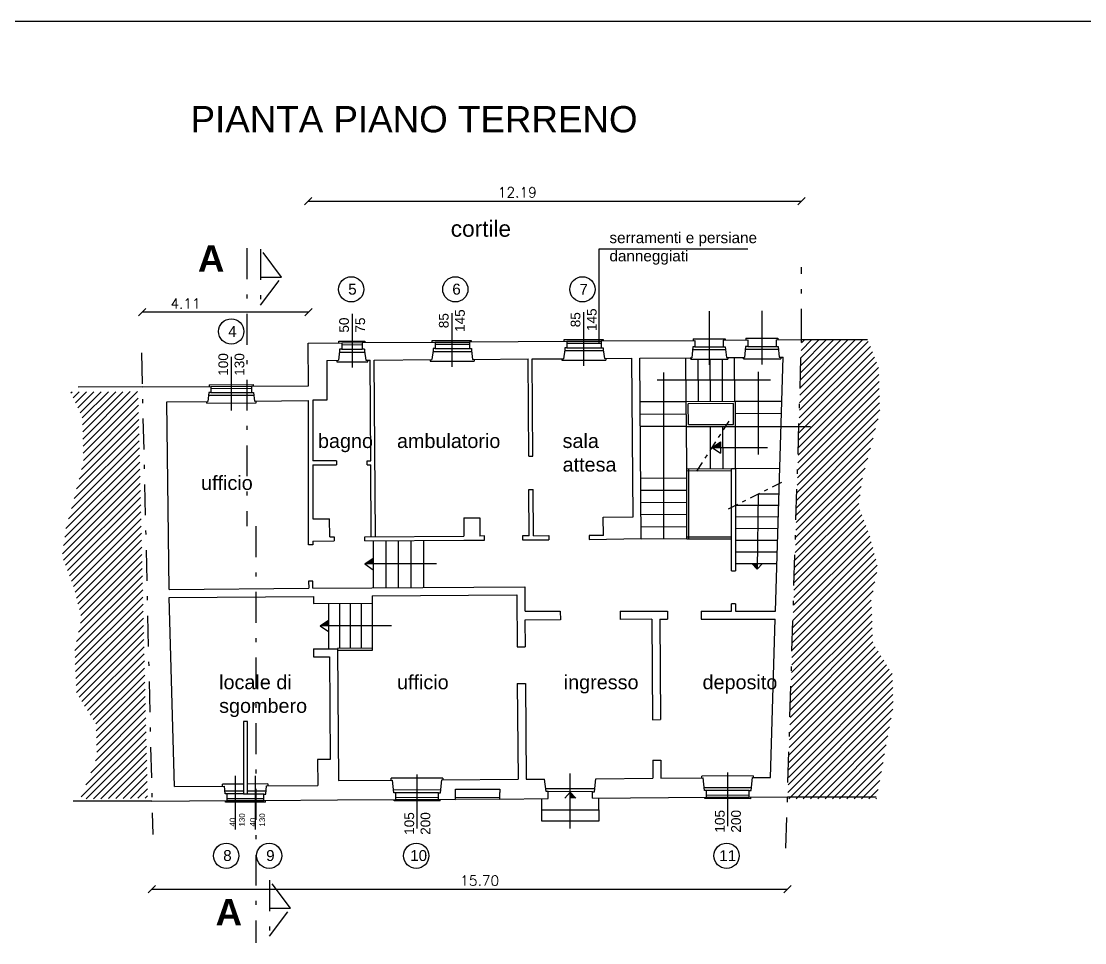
# Model space of a CAD drawing. Header units: millimetres. Extents: x 2032 to 2133, y 894 to 941.
# Drawn here: x 2080.83 to 2107.12, y 918.23 to 941.01 of the extents above; entities that cross this region are included whole.
import ezdxf

# ---------------------------------------------------------------- set-up
doc = ezdxf.new("R2010")
doc.units = ezdxf.units.MM
doc.linetypes.add('TRATTOPUNTO', pattern=[25.4, 12.7, -6.35, 0, -6.35])
for name, color, linetype in [('muri sez', 6, 'Continuous'), ('proiez lontane', 3, 'Continuous'), ('proiezione', 4, 'Continuous'), ('proiezioni', 4, 'Continuous'), ('PROSPETTI', 4, 'Continuous'), ('quuqqquq', 50, 'Continuous'), ('viste1', 251, 'Continuous')]:
    doc.layers.add(name, color=color, linetype=linetype)
doc.layers.get('0').off()
doc.styles.get("Standard").update_dxf_attribs({"font": 'txt.shx'})
doc.dimstyles.new('STANDARD$0', dxfattribs={"dimtxt": 0.25, "dimasz": 0.18, "dimexe": 0.18, "dimexo": 0.0625, "dimgap": 0.09, "dimtad": 1, "dimzin": 0, "dimdsep": 46, "dimtxsty": 'Standard', "dimblk1": 'OBLIQUE', "dimblk2": 'OBLIQUE', "dimsah": 1, "dimcen": 0.09, "dimse1": 1, "dimse2": 1, "dimazin": 0, "dimtfac": 1, "dimtofl": 0, "dimtmove": 1, "dimatfit": 3, "dimldrblk": 'OBLIQUE', "dimfxl": 1, "dimtolj": 1, "dimtzin": 0, "dimarcsym": 0})

# ---------------------------------------------------------------- blocks, each defined once
blk = doc.blocks.new('_Oblique')
at = {"color": 0, "linetype": 'ByBlock', "lineweight": -2}
blk.add_line((-0.5, -0.5), (0.5, 0.5), dxfattribs=at)
blk = doc.blocks.new('*D23')
at = {"layer": 'Defpoints', "color": 0}
for p in [(2099.773, 921.837), (2084.063, 921.729), (2099.773, 919.549)]:
    blk.add_point(p, dxfattribs=at)
at = {"layer": 'quuqqquq', "color": 0, "lineweight": -2}
blk.add_line((2084.063, 919.549), (2099.773, 919.549), dxfattribs=at)
at = {"layer": 'quuqqquq', "color": 0, "lineweight": -2, "xscale": 0.18, "yscale": 0.18, "zscale": 0.18, "rotation": 180}
blk.add_blockref('_Oblique', (2084.063, 919.549), dxfattribs=at)
at = {"layer": 'quuqqquq', "color": 0, "lineweight": -2, "xscale": 0.18, "yscale": 0.18, "zscale": 0.18}
blk.add_blockref('_Oblique', (2099.773, 919.549), dxfattribs=at)
at = {"layer": 'quuqqquq', "color": 0, "insert": (2092.166, 919.764), "char_height": 0.25, "attachment_point": 5}
blk.add_mtext('\\A1;15.70', dxfattribs=at)
blk = doc.blocks.new('*D25')
at = {"layer": 'Defpoints', "color": 0}
for p in [(2100.12, 936.561), (2100.12, 933.137), (2087.927, 933.052)]:
    blk.add_point(p, dxfattribs=at)
at = {"layer": 'quuqqquq', "color": 0, "lineweight": -2}
blk.add_line((2087.927, 936.561), (2100.12, 936.561), dxfattribs=at)
at = {"layer": 'quuqqquq', "color": 0, "lineweight": -2, "xscale": 0.18, "yscale": 0.18, "zscale": 0.18, "rotation": 180}
blk.add_blockref('_Oblique', (2087.927, 936.561), dxfattribs=at)
at = {"layer": 'quuqqquq', "color": 0, "lineweight": -2, "xscale": 0.18, "yscale": 0.18, "zscale": 0.18}
blk.add_blockref('_Oblique', (2100.12, 936.561), dxfattribs=at)
at = {"layer": 'quuqqquq', "color": 0, "insert": (2093.093, 936.776), "char_height": 0.25, "attachment_point": 5}
blk.add_mtext('\\A1;12.19', dxfattribs=at)
blk = doc.blocks.new('*D26')
at = {"layer": 'Defpoints', "color": 0}
for p in [(2083.824, 933.814), (2083.824, 931.972), (2087.931, 931.991)]:
    blk.add_point(p, dxfattribs=at)
at = {"layer": 'quuqqquq', "color": 0, "lineweight": -2}
blk.add_line((2087.931, 933.814), (2083.824, 933.814), dxfattribs=at)
at = {"layer": 'quuqqquq', "color": 0, "lineweight": -2, "xscale": 0.18, "yscale": 0.18, "zscale": 0.18, "rotation": 180}
blk.add_blockref('_Oblique', (2083.824, 933.814), dxfattribs=at)
at = {"layer": 'quuqqquq', "color": 0, "lineweight": -2, "xscale": 0.18, "yscale": 0.18, "zscale": 0.18}
blk.add_blockref('_Oblique', (2087.931, 933.814), dxfattribs=at)
at = {"layer": 'quuqqquq', "color": 0, "insert": (2084.895, 934.029), "char_height": 0.25, "attachment_point": 5}
blk.add_mtext('\\A1;4.11', dxfattribs=at)

msp = doc.modelspace()

# ---------------------------------------------------------------- hatches: boundary and pattern name
at = {"layer": 'proiez lontane'}
for points in [[(2098.113, 930.61), (2097.91, 930.469), (2098.113, 930.469)], [(2089.533, 927.732), (2089.329, 927.59), (2089.533, 927.59)], [(2099.022, 927.465), (2099.024, 927.6), (2098.892, 927.6)], [(2088.426, 926.204), (2088.222, 926.062), (2088.426, 926.062)], [(2094.405, 921.946), (2094.405, 921.799), (2094.538, 921.8)]]:
    msp.add_hatch(color=256, dxfattribs=at).paths.add_polyline_path(points)
at = {"layer": 'viste1'}
h = msp.add_hatch(dxfattribs=at)
h.set_pattern_fill('ANSI31', color=256, scale=0.04, style=0)
h.set_pattern_definition([(45, (24.95583, -53.69868), (-0.089802561, 0.089802561), [])])
h.paths.add_polyline_path([(2099.778, 921.787), (2101.969, 921.787), (2102.388, 924.057), (2102.364, 924.869), (2101.887, 925.633), (2101.839, 926.683), (2102.006, 927.495), (2101.815, 928.259), (2101.528, 929.023), (2101.624, 929.715), (2101.815, 930.407), (2102.054, 931.339), (2102.03, 932.437), (2101.752, 933.137), (2100.12, 933.137)])
h = msp.add_hatch(dxfattribs=at)
h.set_pattern_fill('ANSI31', color=256, scale=0.04, style=0)
h.set_pattern_definition([(45, (24.75018, -53.78744), (-0.089802561, 0.089802561), [])])
h.paths.add_polyline_path([(2083.956, 921.802), (2083.721, 931.85), (2082.044, 931.847), (2082.346, 931.198), (2082.37, 930.1), (2082.131, 929.169), (2081.94, 928.477), (2081.844, 927.784), (2082.131, 927.02), (2082.322, 926.256), (2082.155, 925.445), (2082.203, 924.394), (2082.68, 923.63), (2082.704, 922.819), (2082.293, 921.78)])

# ---------------------------------------------------------------- linework, layer by layer
at = {"layer": 'muri sez', "linetype": 'TRATTOPUNTO', "ltscale": 0.06}
for p, q in [((2086.412, 935.394), (2086.412, 928.524)), ((2086.746, 935.376), (2086.746, 933.99)), ((2087.269, 934.683), (2086.746, 935.376)), ((2100.12, 933.137), (2100.12, 934.931)), ((2086.746, 934.683), (2087.269, 934.683)), ((2086.746, 933.99), (2087.269, 934.683)), ((2099.734, 920.563), (2100.12, 933.137)), ((2083.804, 932.806), (2084.083, 920.902)), ((2086.634, 928.524), (2086.634, 918.228)), ((2086.968, 919.772), (2086.968, 918.386)), ((2087.491, 919.079), (2086.968, 919.772)), ((2086.968, 919.079), (2087.491, 919.079)), ((2086.968, 918.386), (2087.491, 919.079))]:
    msp.add_line(p, q, dxfattribs=at)
at = {"layer": 'muri sez'}
for p, q in [((2099.489, 933.133), (2100.12, 933.137)), ((2099.489, 933.133), (2099.49, 932.967)), ((2100.12, 933.137), (2101.752, 933.137)), ((2087.927, 933.052), (2088.754, 933.058)), ((2087.931, 931.991), (2087.927, 933.052)), ((2088.754, 932.898), (2088.704, 932.898)), ((2088.704, 932.898), (2088.704, 932.848)), ((2088.754, 933.058), (2088.754, 932.898)), ((2089.264, 933.062), (2091.061, 933.074)), ((2089.264, 933.058), (2089.264, 932.898)), ((2089.314, 932.898), (2089.264, 932.898)), ((2089.317, 932.898), (2089.317, 932.848)), ((2091.061, 932.914), (2091.011, 932.914)), ((2091.011, 932.914), (2091.011, 932.864)), ((2091.061, 933.074), (2091.061, 932.914)), ((2091.911, 933.08), (2094.318, 933.097)), ((2091.911, 933.08), (2091.911, 932.914)), ((2091.911, 933.08), (2091.911, 932.92)), ((2091.911, 932.914), (2091.961, 932.914)), ((2091.961, 932.914), (2091.961, 932.864)), ((2094.268, 932.887), (2094.239, 932.664)), ((2094.318, 932.937), (2094.268, 932.937)), ((2094.268, 932.937), (2094.268, 932.887)), ((2094.318, 933.097), (2094.318, 932.937)), ((2095.168, 933.103), (2097.485, 933.118)), ((2095.168, 933.103), (2095.169, 932.937)), ((2095.169, 932.937), (2095.219, 932.937)), ((2095.218, 932.937), (2095.218, 932.887)), ((2095.218, 932.887), (2095.247, 932.671)), ((2097.435, 932.958), (2097.405, 932.686)), ((2097.485, 932.958), (2097.435, 932.958)), ((2097.485, 933.118), (2097.485, 932.958)), ((2098.184, 933.123), (2098.79, 933.127)), ((2098.184, 933.124), (2098.185, 932.958)), ((2098.185, 932.958), (2098.235, 932.958)), ((2098.235, 932.958), (2098.263, 932.692)), ((2098.739, 932.967), (2098.71, 932.695)), ((2098.789, 932.967), (2098.739, 932.967)), ((2098.79, 933.127), (2098.79, 932.967)), ((2099.49, 932.967), (2099.54, 932.967)), ((2099.539, 932.967), (2099.568, 932.701)), ((2088.384, 932.623), (2088.675, 932.625)), ((2088.384, 932.623), (2088.386, 931.643)), ((2088.704, 932.848), (2088.675, 932.625)), ((2089.317, 932.852), (2089.35, 932.63)), ((2089.35, 932.63), (2089.458, 932.63)), ((2089.474, 930.14), (2089.458, 932.63)), ((2089.558, 932.631), (2090.982, 932.641)), ((2089.586, 928.267), (2089.558, 932.631)), ((2091.011, 932.864), (2090.982, 932.641)), ((2091.961, 932.864), (2091.99, 932.648)), ((2091.99, 932.648), (2093.36, 932.658)), ((2093.377, 930.258), (2093.36, 932.658)), ((2093.46, 932.658), (2094.239, 932.664)), ((2093.477, 930.259), (2093.46, 932.658)), ((2095.247, 932.671), (2095.927, 932.676)), ((2095.955, 928.752), (2095.927, 932.676)), ((2096.127, 932.677), (2097.405, 932.686)), ((2096.159, 928.203), (2096.127, 932.677)), ((2098.263, 932.692), (2098.71, 932.695)), ((2099.475, 926.427), (2099.668, 932.702)), ((2099.568, 932.701), (2099.668, 932.702)), ((2083.824, 931.972), (2082.244, 931.964)), ((2083.824, 931.972), (2085.523, 931.98)), ((2085.473, 931.831), (2085.449, 931.609)), ((2085.523, 931.831), (2085.473, 931.831)), ((2085.523, 931.98), (2085.523, 931.831)), ((2086.523, 931.985), (2087.931, 931.991)), ((2086.523, 931.985), (2086.523, 931.831)), ((2086.524, 931.831), (2086.574, 931.831)), ((2086.574, 931.831), (2086.597, 931.616)), ((2084.429, 931.597), (2085.449, 931.609)), ((2084.486, 926.963), (2084.429, 931.597)), ((2086.597, 931.616), (2087.936, 931.628)), ((2087.937, 928.062), (2087.936, 931.628)), ((2088.386, 931.643), (2088.037, 931.643)), ((2088.037, 931.643), (2088.037, 930.139)), ((2093.377, 930.258), (2093.477, 930.259)), ((2088.623, 930.139), (2088.037, 930.139)), ((2088.037, 930.04), (2088.037, 928.708)), ((2088.037, 930.04), (2088.623, 930.04)), ((2088.623, 930.139), (2088.623, 930.039)), ((2089.383, 930.043), (2089.383, 930.143)), ((2089.383, 930.14), (2089.475, 930.14)), ((2089.383, 930.043), (2089.474, 930.044)), ((2089.486, 928.266), (2089.474, 930.044)), ((2098.388, 929.949), (2098.488, 929.949)), ((2098.389, 927.419), (2098.389, 929.949)), ((2098.489, 929.95), (2098.489, 927.419)), ((2093.391, 928.288), (2093.383, 929.433)), ((2093.383, 929.433), (2093.483, 929.433)), ((2093.491, 928.289), (2093.483, 929.433)), ((2088.037, 928.708), (2088.455, 928.71)), ((2088.457, 928.26), (2088.455, 928.71)), ((2091.773, 928.729), (2092.167, 928.731)), ((2091.773, 928.729), (2091.775, 928.279)), ((2092.167, 928.731), (2092.169, 928.281)), ((2095.22, 928.748), (2095.955, 928.752)), ((2095.222, 928.298), (2095.22, 928.748)), ((2088.037, 928.158), (2088.569, 928.161)), ((2088.037, 928.158), (2088.037, 928.062)), ((2088.457, 928.26), (2088.568, 928.261)), ((2088.568, 928.261), (2088.569, 928.161)), ((2089.328, 928.265), (2091.775, 928.279)), ((2089.329, 928.165), (2089.328, 928.265)), ((2089.329, 928.165), (2091.776, 928.179)), ((2091.776, 928.179), (2092.284, 928.182)), ((2092.284, 928.282), (2092.169, 928.281)), ((2092.284, 928.182), (2092.284, 928.282)), ((2093.391, 928.288), (2093.22, 928.287)), ((2093.22, 928.287), (2093.221, 928.187)), ((2093.221, 928.187), (2093.87, 928.191)), ((2093.491, 928.289), (2093.87, 928.291)), ((2093.87, 928.291), (2093.87, 928.191)), ((2095.222, 928.298), (2094.87, 928.296)), ((2094.87, 928.296), (2094.87, 928.196)), ((2094.87, 928.196), (2096.158, 928.216)), ((2088.037, 928.062), (2087.937, 928.062)), ((2098.389, 927.419), (2098.489, 927.419)), ((2087.937, 927.162), (2087.938, 926.989)), ((2088.037, 927.162), (2087.937, 927.162)), ((2088.037, 926.99), (2088.037, 927.162)), ((2084.486, 926.963), (2087.938, 926.989)), ((2088.037, 926.99), (2089.503, 927.001)), ((2089.503, 927.001), (2093.278, 927.028)), ((2089.505, 926.801), (2093.08, 926.826)), ((2093.08, 926.826), (2093.089, 925.538)), ((2093.278, 927.028), (2093.278, 926.427)), ((2084.488, 926.763), (2088.06, 926.788)), ((2084.619, 922.092), (2084.488, 926.763)), ((2088.06, 926.788), (2088.061, 926.61)), ((2088.061, 926.61), (2089.506, 926.621)), ((2089.505, 926.801), (2089.506, 926.621)), ((2098.389, 926.427), (2098.389, 926.602)), ((2098.489, 926.602), (2098.389, 926.602)), ((2098.489, 926.602), (2098.489, 926.427)), ((2093.293, 926.427), (2094.158, 926.427)), ((2094.158, 926.427), (2094.16, 926.21)), ((2095.639, 926.427), (2096.807, 926.427)), ((2095.639, 926.427), (2095.64, 926.22)), ((2096.807, 926.427), (2096.807, 926.227)), ((2097.642, 926.427), (2098.389, 926.427)), ((2097.642, 926.427), (2097.642, 926.227)), ((2098.489, 926.427), (2099.475, 926.427)), ((2094.16, 926.21), (2093.284, 926.204)), ((2093.284, 926.204), (2093.289, 925.54)), ((2096.418, 926.226), (2095.64, 926.22)), ((2096.418, 926.226), (2096.435, 923.741)), ((2096.618, 926.227), (2096.807, 926.227)), ((2096.618, 926.227), (2096.635, 923.742)), ((2097.642, 926.227), (2099.469, 926.227)), ((2099.349, 922.314), (2099.469, 926.227)), ((2093.089, 925.538), (2093.289, 925.54)), ((2088.059, 925.492), (2088.65, 925.492)), ((2088.059, 925.492), (2088.059, 925.292)), ((2088.059, 925.292), (2088.451, 925.292)), ((2088.451, 925.292), (2088.469, 922.756)), ((2088.65, 925.492), (2088.673, 922.239)), ((2093.095, 924.636), (2093.295, 924.638)), ((2093.095, 924.636), (2093.112, 922.27)), ((2093.295, 924.638), (2093.312, 922.271)), ((2086.426, 923.697), (2086.326, 923.697)), ((2086.326, 923.697), (2086.326, 921.905)), ((2086.426, 921.974), (2086.426, 923.697)), ((2096.435, 923.741), (2096.635, 923.742)), ((2088.469, 922.756), (2088.159, 922.756)), ((2088.159, 922.756), (2088.163, 922.117)), ((2096.442, 922.737), (2096.642, 922.738)), ((2096.442, 922.737), (2096.445, 922.293)), ((2096.642, 922.738), (2096.645, 922.295)), ((2084.619, 922.092), (2085.855, 922.101)), ((2085.876, 921.905), (2085.855, 922.101)), ((2086.877, 921.904), (2086.898, 922.108)), ((2086.898, 922.108), (2088.163, 922.117)), ((2088.673, 922.239), (2090.012, 922.248)), ((2090.046, 921.935), (2090.012, 922.248)), ((2091.196, 921.933), (2091.231, 922.256)), ((2091.231, 922.256), (2093.112, 922.27)), ((2093.312, 922.271), (2093.771, 922.275)), ((2093.805, 921.962), (2093.771, 922.275)), ((2095.005, 921.96), (2095.039, 922.283)), ((2095.039, 922.283), (2096.445, 922.293)), ((2096.645, 922.295), (2097.689, 922.302)), ((2097.723, 921.99), (2097.689, 922.303)), ((2098.873, 921.988), (2098.907, 922.311)), ((2098.907, 922.311), (2099.349, 922.314)), ((2085.926, 921.905), (2085.876, 921.905)), ((2085.926, 921.739), (2085.926, 921.905)), ((2086.326, 921.905), (2086.426, 921.905)), ((2086.426, 921.904), (2086.426, 921.974)), ((2086.826, 921.744), (2086.826, 921.904)), ((2086.827, 921.904), (2086.877, 921.904)), ((2090.096, 921.935), (2090.046, 921.935)), ((2090.096, 921.769), (2090.096, 921.935)), ((2091.146, 921.771), (2091.146, 921.937)), ((2091.146, 921.774), (2091.146, 921.933)), ((2091.146, 921.933), (2091.196, 921.933)), ((2091.566, 921.859), (2091.566, 922.025)), ((2091.566, 922.025), (2092.666, 922.025)), ((2091.566, 921.779), (2091.566, 921.939)), ((2091.566, 921.771), (2091.566, 921.937)), ((2092.666, 922.025), (2092.666, 921.939)), ((2092.666, 921.779), (2092.666, 921.939)), ((2093.854, 921.962), (2093.804, 921.962)), ((2093.855, 921.796), (2093.854, 921.962)), ((2094.955, 921.801), (2094.955, 921.96)), ((2094.955, 921.96), (2095.005, 921.96)), ((2097.772, 921.99), (2097.722, 921.99)), ((2097.773, 921.826), (2097.772, 921.99)), ((2098.823, 921.83), (2098.823, 921.988)), ((2098.823, 921.988), (2098.873, 921.988)), ((2098.823, 921.83), (2099.773, 921.837)), ((2099.773, 921.837), (2101.963, 921.837)), ((2084.063, 921.729), (2082.121, 921.729)), ((2084.063, 921.729), (2085.926, 921.741)), ((2086.826, 921.747), (2088.65, 921.759)), ((2088.65, 921.759), (2090.096, 921.769)), ((2091.146, 921.775), (2091.566, 921.771)), ((2092.666, 921.779), (2093.855, 921.796)), ((2094.955, 921.803), (2097.773, 921.826))]:
    msp.add_line(p, q, dxfattribs=at)
at = {"layer": 'muri sez', "linetype": 'TRATTOPUNTO', "ltscale": 0.02}
for p, q in [((2098.319, 931.119), (2097.461, 929.781)), ((2098.316, 928.952), (2099.668, 929.628))]:
    msp.add_line(p, q, dxfattribs=at)
at = {"layer": 'proiez lontane', "ltscale": 0.0004}
msp.add_line((2032.401, 941.005), (2133.405, 941.005), dxfattribs=at)
at = {"layer": 'proiez lontane'}
for p, q in [((2095.116, 933.067), (2095.116, 935.383)), ((2095.116, 935.383), (2098.796, 935.383)), ((2089.009, 933.777), (2089.009, 932.448)), ((2091.475, 933.793), (2091.475, 932.464)), ((2094.732, 933.816), (2094.732, 932.487)), ((2097.835, 933.837), (2097.835, 932.509)), ((2099.14, 933.847), (2099.14, 932.518)), ((2094.251, 933.096), (2094.251, 933.137)), ((2094.251, 933.137), (2095.213, 933.137)), ((2095.213, 933.137), (2095.213, 933.103)), ((2097.439, 933.159), (2098.229, 933.159)), ((2097.439, 933.159), (2097.439, 933.117)), ((2098.229, 933.159), (2098.229, 933.125)), ((2098.744, 933.168), (2099.534, 933.168)), ((2098.744, 933.168), (2098.744, 933.127)), ((2099.534, 933.168), (2099.534, 933.134)), ((2088.687, 933.058), (2088.687, 933.098)), ((2088.687, 933.098), (2089.33, 933.098)), ((2088.754, 933.058), (2089.264, 933.062)), ((2088.754, 932.898), (2089.264, 932.898)), ((2088.755, 933.008), (2089.265, 933.012)), ((2089.33, 933.098), (2089.33, 933.062)), ((2090.994, 933.074), (2090.994, 933.114)), ((2090.994, 933.114), (2091.956, 933.114)), ((2091.061, 933.074), (2091.061, 932.914)), ((2091.061, 933.074), (2091.911, 933.074)), ((2091.061, 933.024), (2091.911, 933.024)), ((2091.061, 932.914), (2091.911, 932.914)), ((2091.956, 933.114), (2091.956, 933.08)), ((2094.318, 933.097), (2095.168, 933.098)), ((2094.318, 933.047), (2095.168, 933.048)), ((2094.318, 932.937), (2095.168, 932.937)), ((2097.435, 932.888), (2098.242, 932.888)), ((2097.485, 932.958), (2098.185, 932.958)), ((2098.74, 932.897), (2099.547, 932.897)), ((2098.79, 932.967), (2099.489, 932.967)), ((2086.023, 932.71), (2086.023, 931.381)), ((2088.634, 932.625), (2088.634, 932.588)), ((2088.702, 932.828), (2089.32, 932.828)), ((2089.397, 932.588), (2089.397, 932.63)), ((2090.941, 932.641), (2090.941, 932.605)), ((2091.009, 932.844), (2091.964, 932.844)), ((2092.029, 932.648), (2092.029, 932.605)), ((2094.198, 932.664), (2094.198, 932.627)), ((2094.198, 932.627), (2095.286, 932.627)), ((2094.266, 932.867), (2095.221, 932.867)), ((2095.286, 932.671), (2095.286, 932.627)), ((2097.27, 931.6), (2097.262, 932.685)), ((2097.381, 932.649), (2097.38, 932.692)), ((2097.381, 932.649), (2098.302, 932.649)), ((2097.57, 931.602), (2097.563, 932.649)), ((2097.87, 931.604), (2097.863, 932.649)), ((2098.17, 931.606), (2098.163, 932.649)), ((2098.302, 932.692), (2098.302, 932.649)), ((2098.47, 931.608), (2098.462, 932.693)), ((2098.686, 932.658), (2098.685, 932.701)), ((2098.686, 932.658), (2099.607, 932.658)), ((2099.607, 932.702), (2099.607, 932.658)), ((2088.634, 932.588), (2089.397, 932.588)), ((2090.941, 932.605), (2092.029, 932.605)), ((2096.555, 932.142), (2099.352, 932.142)), ((2096.72, 928.207), (2096.72, 932.322)), ((2099.06, 930.299), (2099.06, 932.343)), ((2085.477, 932.021), (2086.57, 932.025)), ((2085.477, 932.021), (2085.478, 931.98)), ((2085.523, 931.98), (2086.523, 931.985)), ((2085.523, 931.831), (2086.523, 931.831)), ((2085.524, 931.93), (2086.524, 931.935)), ((2086.57, 932.025), (2086.569, 931.984)), ((2085.419, 931.562), (2085.419, 931.609)), ((2085.419, 931.562), (2086.644, 931.573)), ((2085.466, 931.761), (2086.581, 931.761)), ((2086.644, 931.573), (2086.643, 931.616)), ((2097.27, 931.6), (2096.135, 931.595)), ((2098.485, 931.605), (2097.27, 931.6)), ((2097.274, 930.988), (2097.27, 931.6)), ((2099.634, 931.61), (2098.485, 931.605)), ((2098.486, 930.988), (2098.485, 931.605)), ((2098.435, 931.555), (2097.32, 931.55)), ((2097.324, 931.038), (2097.32, 931.55)), ((2098.436, 931.038), (2098.435, 931.555)), ((2099.635, 931.31), (2098.486, 931.305)), ((2097.275, 931.288), (2096.14, 931.291)), ((2097.324, 931.038), (2098.436, 931.038)), ((2097.274, 930.988), (2096.139, 930.991)), ((2097.281, 929.941), (2097.274, 930.988)), ((2097.274, 930.988), (2100.34, 930.988)), ((2097.869, 929.948), (2097.866, 930.987)), ((2098.179, 929.948), (2098.176, 930.988)), ((2098.489, 929.949), (2098.486, 930.988)), ((2097.91, 930.469), (2098.113, 930.61)), ((2098.113, 930.61), (2098.113, 930.327)), ((2097.902, 930.469), (2099.278, 930.469)), ((2097.91, 930.469), (2098.113, 930.327)), ((2097.281, 929.941), (2098.388, 929.949)), ((2097.281, 928.21), (2097.281, 929.941)), ((2097.282, 929.891), (2098.389, 929.899)), ((2097.331, 928.21), (2097.331, 929.941)), ((2098.488, 929.949), (2099.583, 929.957)), ((2097.273, 929.71), (2096.15, 929.703)), ((2097.275, 929.41), (2096.152, 929.403)), ((2099.044, 929.32), (2099.022, 927.465)), ((2099.064, 929.326), (2099.555, 929.328)), ((2097.276, 929.11), (2096.154, 929.103)), ((2098.489, 929.042), (2099.555, 929.045)), ((2097.278, 928.81), (2096.155, 928.803)), ((2098.489, 928.759), (2099.547, 928.762)), ((2097.28, 928.51), (2096.157, 928.503)), ((2098.49, 928.469), (2099.538, 928.472)), ((2089.533, 928.173), (2089.533, 927.007)), ((2089.843, 928.173), (2089.843, 927.007)), ((2090.153, 928.173), (2090.153, 927.007)), ((2090.463, 928.173), (2090.463, 927.007)), ((2090.773, 928.173), (2090.773, 927.007)), ((2097.281, 928.21), (2096.159, 928.203)), ((2097.281, 928.26), (2098.389, 928.26)), ((2097.281, 928.21), (2098.389, 928.21)), ((2098.491, 928.179), (2099.529, 928.182)), ((2098.492, 927.889), (2099.52, 927.892)), ((2089.329, 927.59), (2089.533, 927.732)), ((2091.095, 927.59), (2089.329, 927.59)), ((2089.329, 927.59), (2089.533, 927.449)), ((2098.493, 927.599), (2099.511, 927.602)), ((2099.022, 927.465), (2098.891, 927.601)), ((2099.022, 927.465), (2099.153, 927.601)), ((2088.426, 926.621), (2088.426, 925.503)), ((2088.696, 926.621), (2088.696, 925.503)), ((2088.966, 926.621), (2088.966, 925.503)), ((2089.236, 926.621), (2089.236, 925.503)), ((2089.506, 926.621), (2089.506, 925.455)), ((2088.222, 926.062), (2088.426, 926.204)), ((2089.989, 926.062), (2088.222, 926.062)), ((2088.222, 926.062), (2088.426, 925.921)), ((2089.506, 925.505), (2088.65, 925.499)), ((2089.506, 925.455), (2088.65, 925.449)), ((2090.621, 921.055), (2090.621, 922.384)), ((2094.405, 921.083), (2094.405, 922.411)), ((2098.298, 921.11), (2098.298, 922.439)), ((2086.326, 922.149), (2085.809, 922.146)), ((2085.81, 922.102), (2085.809, 922.146)), ((2086.126, 921.026), (2086.126, 922.355)), ((2086.93, 922.153), (2086.426, 922.15)), ((2086.626, 921.025), (2086.626, 922.354)), ((2086.93, 922.153), (2086.931, 922.11)), ((2091.25, 922.296), (2089.978, 922.292)), ((2089.979, 922.248), (2089.978, 922.292)), ((2091.25, 922.296), (2091.25, 922.253)), ((2098.926, 922.351), (2097.655, 922.347)), ((2097.655, 922.303), (2097.655, 922.347)), ((2098.926, 922.351), (2098.927, 922.308)), ((2086.326, 921.975), (2085.869, 921.975)), ((2086.326, 921.905), (2085.926, 921.905)), ((2086.884, 921.974), (2086.426, 921.974)), ((2086.826, 921.904), (2086.426, 921.904)), ((2091.204, 922.003), (2090.039, 922.005)), ((2091.146, 921.933), (2090.096, 921.935)), ((2095.012, 922.03), (2093.797, 922.032)), ((2094.955, 921.96), (2093.855, 921.962)), ((2094.405, 921.946), (2094.269, 921.798)), ((2094.405, 921.055), (2094.405, 921.946)), ((2094.405, 921.946), (2094.54, 921.798)), ((2098.88, 922.058), (2097.715, 922.06)), ((2098.823, 921.988), (2097.773, 921.99)), ((2097.773, 921.876), (2098.822, 921.88)), ((2097.773, 921.826), (2098.823, 921.83)), ((2085.882, 921.705), (2085.882, 921.739)), ((2086.872, 921.703), (2085.882, 921.705)), ((2085.926, 921.791), (2086.826, 921.797)), ((2085.926, 921.741), (2086.826, 921.747)), ((2086.872, 921.703), (2086.872, 921.745)), ((2090.052, 921.734), (2090.051, 921.768)), ((2091.192, 921.733), (2090.052, 921.734)), ((2090.096, 921.819), (2091.146, 921.823)), ((2090.096, 921.769), (2091.146, 921.773)), ((2091.192, 921.733), (2091.192, 921.774)), ((2091.566, 921.819), (2092.666, 921.827)), ((2091.566, 921.779), (2092.666, 921.787)), ((2093.692, 921.794), (2093.692, 921.242)), ((2095.117, 921.242), (2095.113, 921.804)), ((2097.728, 921.789), (2097.728, 921.823)), ((2098.869, 921.788), (2097.728, 921.789)), ((2098.869, 921.788), (2098.868, 921.829)), ((2093.692, 921.515), (2095.117, 921.515)), ((2093.692, 921.242), (2095.117, 921.242))]:
    msp.add_line(p, q, dxfattribs=at)
at = {"layer": 'proiezioni', "linetype": 'Continuous'}
for centre in [(2088.99, 934.379), (2091.563, 934.379), (2094.705, 934.379), (2086.024, 933.338), (2085.9, 920.378), (2086.961, 920.378), (2090.597, 920.378), (2098.267, 920.378)]:
    msp.add_circle(centre, 0.312, dxfattribs=at)

# ---------------------------------------------------------------- texts
at = {"layer": 'proiezione', "insert": (2085.019, 938.91), "char_height": 0.65, "width": 13.90035, "attachment_point": 1}
msp.add_mtext('{\\f@Arial Unicode MS|b0|i0|c0|p34;PIANTA PIANO TERRENO}', dxfattribs=at)
at = {"layer": 'proiezioni', "linetype": 'Continuous'}
for s, insert, char_height, width, attachment_point in [('{\\f@Arial Unicode MS|b0|i0|c0|p34;cortile}', (2091.45, 935.673), 0.4, 7.97735, 7), ('{\\f@Arial Unicode MS|b0|i0|c0|p34;serramenti e persiane danneggiati}', (2095.372, 934.989), 0.27, 4.26714, 7), ('{\\f@Arial Unicode MS|b1|i0|c0|p34;A}', (2085.2, 935.463), 0.65, 1.65694, 1), ('{\\f@Arial Unicode MS|b0|i0|c0|p34;5}', (2088.915, 934.245), 0.27, 7.97735, 7), ('{\\f@Arial Unicode MS|b0|i0|c0|p34;6}', (2091.488, 934.245), 0.27, 7.97735, 7), ('{\\f@Arial Unicode MS|b0|i0|c0|p34;7}', (2094.63, 934.245), 0.27, 7.97735, 7), ('{\\f@Arial Unicode MS|b0|i0|c0|p34;4}', (2085.949, 933.204), 0.27, 7.97735, 7), ('{\\f@Arial Unicode MS|b0|i0|c0|p34;8}', (2085.825, 920.244), 0.27, 7.97735, 7), ('{\\f@Arial Unicode MS|b0|i0|c0|p34;9}', (2086.886, 920.244), 0.27, 7.97735, 7), ('{\\f@Arial Unicode MS|b0|i0|c0|p34;10}', (2090.446, 920.244), 0.27, 7.97735, 7), ('{\\f@Arial Unicode MS|b0|i0|c0|p34;11}', (2098.085, 920.244), 0.27, 7.97735, 7), ('{\\f@Arial Unicode MS|b1|i0|c0|p34;A}', (2085.636, 919.305), 0.65, 1.65694, 1)]:
    msp.add_mtext(s, dxfattribs=dict(at, insert=insert, char_height=char_height, width=width, attachment_point=attachment_point))
at = {"layer": 'PROSPETTI', "linetype": 'Continuous', "width": 3.82258, "attachment_point": 1, "rotation": 90}
for s, insert, char_height in [('{\\f@Arial Unicode MS|b0|i0|c0|p34;50\\P75}', (2088.692, 933.309), 0.24), ('{\\f@Arial Unicode MS|b0|i0|c0|p34; 85\\P145}', (2091.157, 933.325), 0.24), ('{\\f@Arial Unicode MS|b0|i0|c0|p34; 85\\P145}', (2094.414, 933.348), 0.24), ('{\\f@Arial Unicode MS|b0|i0|c0|p34;100\\P130}', (2085.706, 932.242), 0.24), ('{\\f@Arial Unicode MS|b0|i0|c0|p34;40\\P130}', (2085.986, 921.101), 0.14), ('{\\f@Arial Unicode MS|b0|i0|c0|p34;40\\P130}', (2086.486, 921.1), 0.14), ('{\\f@Arial Unicode MS|b0|i0|c0|p34;105\\P200}', (2090.304, 920.895), 0.24), ('{\\f@Arial Unicode MS|b0|i0|c0|p34;105\\P200}', (2097.98, 920.95), 0.24)]:
    msp.add_mtext(s, dxfattribs=dict(at, insert=insert, char_height=char_height))
at = {"layer": 'PROSPETTI', "linetype": 'Continuous', "char_height": 0.35, "width": 2.00837, "attachment_point": 1}
for s, insert in [('{\\f@Arial Unicode MS|b0|i0|c0|p34;bagno}', (2088.168, 930.807)), ('{\\f@Arial Unicode MS|b0|i0|c0|p34;ambulatorio}', (2090.121, 930.807)), ('{\\f@Arial Unicode MS|b0|i0|c0|p34;sala attesa}', (2094.214, 930.807)), ('{\\f@Arial Unicode MS|b0|i0|c0|p34;ufficio}', (2085.278, 929.77)), ('{\\f@Arial Unicode MS|b0|i0|c0|p34;locale di sgombero}', (2085.725, 924.844)), ('{\\f@Arial Unicode MS|b0|i0|c0|p34;ufficio}', (2090.121, 924.844)), ('{\\f@Arial Unicode MS|b0|i0|c0|p34;ingresso}', (2094.243, 924.844)), ('{\\f@Arial Unicode MS|b0|i0|c0|p34;deposito}', (2097.673, 924.844))]:
    msp.add_mtext(s, dxfattribs=dict(at, insert=insert))

# ---------------------------------------------------------------- dimensions: what is measured, and where the dimension line sits
at = {"layer": 'quuqqquq'}
for base, p1, p2, picture, middle in [((2100.12, 936.561), (2087.927, 933.052), (2100.12, 933.137), '*D25', (2093.093, 936.561)), ((2083.824, 933.814), (2087.931, 931.991), (2083.824, 931.972), '*D26', (2084.895, 933.814))]:
    dim = msp.add_linear_dim(base=base, p1=p1, p2=p2, dimstyle='STANDARD$0', dxfattribs=at)
    dim.commit()
    dim.dimension.update_dxf_attribs({"geometry": picture, "text_midpoint": middle, "dimtype": 160})
dim = msp.add_linear_dim(base=(2099.773, 919.549), p1=(2084.063, 921.729), p2=(2099.773, 921.837), text='15.70', dimstyle='STANDARD$0', dxfattribs=at)
dim.commit()
dim.dimension.update_dxf_attribs({"geometry": '*D23', "text_midpoint": (2092.166, 919.549), "dimtype": 160})

doc.saveas('drawing.dxf')
